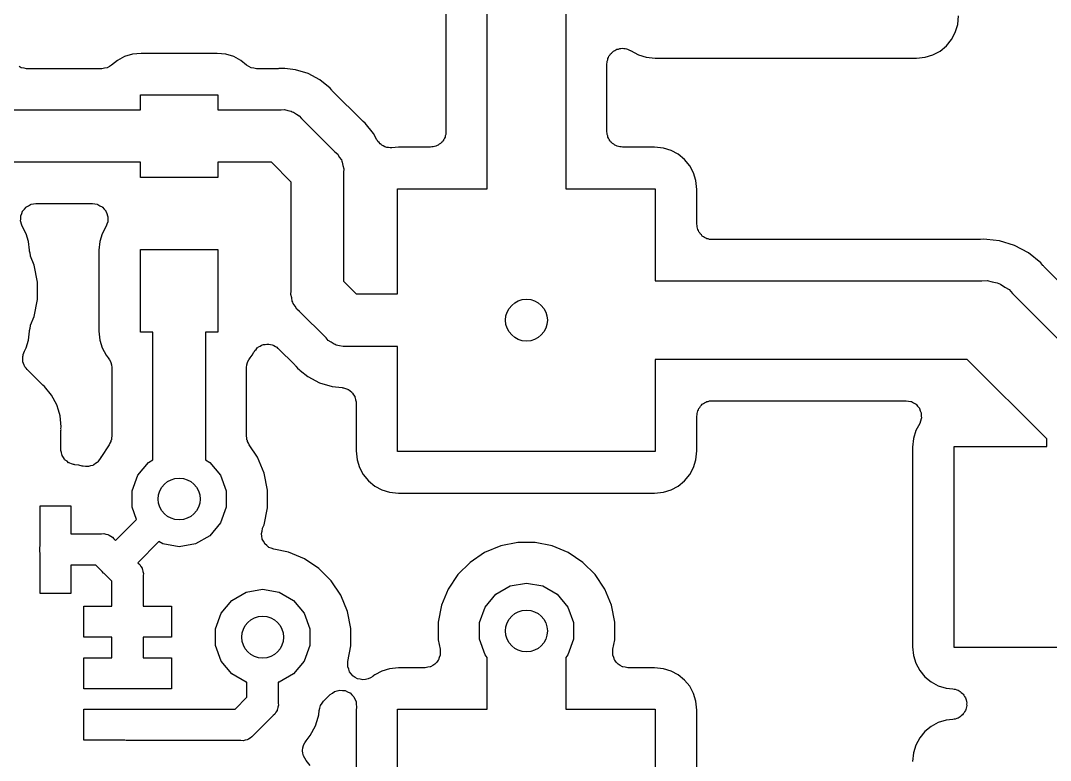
# Model space of a CAD drawing. Extents: x 91 to 190.2, y -113.9 to -59.9.
# Drawn here: x 105.04 to 115.03, y -74.95 to -67.77 of the extents above; entities that cross this region are included whole.
import ezdxf

# ---------------------------------------------------------------- set-up
doc = ezdxf.new("R2010")
doc.units = 0
doc.header["$MEASUREMENT"] = 0
doc.layers.add('BLACK', color=7, linetype='CONTINUOUS')

msp = doc.modelspace()

# ---------------------------------------------------------------- linework, layer by layer
at = {"layer": 'BLACK', "linetype": 'CONTINUOUS'}
for p, q in [((109.169, -67.0037), (109.169, -68.8473)), ((109.569, -69.4), (109.569, -66.9746)), ((110.331, -67.1158), (110.331, -69.4)), ((114.134, -67.8084), (114.143, -67.7226)), ((114.111, -67.8838), (114.134, -67.8084)), ((114.074, -67.9533), (114.111, -67.8838)), ((110.828, -68.0475), (110.842, -68.045)), ((110.842, -68.045), (110.855, -68.0402)), ((110.855, -68.0402), (110.867, -68.0402)), ((110.867, -68.0402), (110.879, -68.0379)), ((110.879, -68.0379), (110.893, -68.0402)), ((110.893, -68.0402), (110.907, -68.0402)), ((110.907, -68.0402), (110.919, -68.0444)), ((110.919, -68.0444), (110.931, -68.0464)), ((113.963, -68.0642), (114.024, -68.0142)), ((114.024, -68.0142), (114.074, -67.9533)), ((106.051, -68.1187), (105.982, -68.1558)), ((106.127, -68.0958), (106.051, -68.1187)), ((106.212, -68.0873), (106.127, -68.0958)), ((106.948, -68.0873), (106.212, -68.0873)), ((107.033, -68.0958), (106.948, -68.0873)), ((107.109, -68.1187), (107.033, -68.0958)), ((107.178, -68.1558), (107.109, -68.1187)), ((110.738, -68.1503), (110.74, -68.1366)), ((110.74, -68.1366), (110.746, -68.1259)), ((110.746, -68.1259), (110.75, -68.1143)), ((110.75, -68.1143), (110.759, -68.1036)), ((110.759, -68.1036), (110.766, -68.0915)), ((110.766, -68.0915), (110.776, -68.0836)), ((110.776, -68.0836), (110.783, -68.0741)), ((110.783, -68.0741), (110.795, -68.067)), ((110.795, -68.067), (110.806, -68.058)), ((110.806, -68.058), (110.818, -68.0538)), ((110.818, -68.0538), (110.828, -68.0475)), ((110.931, -68.0464), (110.943, -68.0532)), ((110.943, -68.0532), (110.956, -68.058)), ((110.956, -68.058), (110.958, -68.0593)), ((110.958, -68.0593), (111.036, -68.1013)), ((111.036, -68.1013), (111.112, -68.1242)), ((111.112, -68.1242), (111.197, -68.1327)), ((111.197, -68.1327), (113.733, -68.1327)), ((113.733, -68.1327), (113.818, -68.1242)), ((113.818, -68.1242), (113.894, -68.1013)), ((113.894, -68.1013), (113.963, -68.0642)), ((105.048, -68.227), (105.027, -68.2143)), ((105.049, -68.2271), (105.048, -68.227)), ((105.05, -68.2275), (105.049, -68.2271)), ((105.075, -68.2316), (105.05, -68.2275)), ((105.1, -68.236), (105.075, -68.2316)), ((105.83, -68.236), (105.1, -68.236)), ((105.855, -68.2316), (105.83, -68.236)), ((105.88, -68.2275), (105.855, -68.2316)), ((105.881, -68.2271), (105.88, -68.2275)), ((105.882, -68.227), (105.881, -68.2271)), ((105.903, -68.2143), (105.882, -68.227)), ((105.925, -68.202), (105.903, -68.2143)), ((105.982, -68.1558), (105.925, -68.202)), ((107.235, -68.202), (107.178, -68.1558)), ((107.257, -68.2143), (107.235, -68.202)), ((107.278, -68.227), (107.257, -68.2143)), ((107.279, -68.2271), (107.278, -68.227)), ((107.28, -68.2275), (107.279, -68.2271)), ((107.305, -68.2316), (107.28, -68.2275)), ((107.33, -68.236), (107.305, -68.2316)), ((107.541, -68.236), (107.33, -68.236)), ((107.548, -68.2347), (107.541, -68.236)), ((107.555, -68.2353), (107.548, -68.2347)), ((107.58, -68.2328), (107.555, -68.2353)), ((107.605, -68.2353), (107.58, -68.2328)), ((107.708, -68.2455), (107.605, -68.2353)), ((107.605, -68.2353), (107.605, -68.2353)), ((107.605, -68.2353), (107.605, -68.2353)), ((110.731, -68.1879), (110.733, -68.1758)), ((110.731, -68.8473), (110.731, -68.1879)), ((110.733, -68.1635), (110.738, -68.1503)), ((110.733, -68.1758), (110.733, -68.1635)), ((107.831, -68.2829), (107.708, -68.2455)), ((107.945, -68.3436), (107.831, -68.2829)), ((108.045, -68.4253), (107.945, -68.3436)), ((108.06, -68.4446), (108.045, -68.4253)), ((108.066, -68.4494), (108.06, -68.4446)), ((106.205, -68.636), (106.205, -68.49)), ((106.205, -68.49), (106.955, -68.49)), ((106.955, -68.49), (106.955, -68.636)), ((108.07, -68.4555), (108.066, -68.4494)), ((108.355, -68.7396), (108.07, -68.4555)), ((104.725, -68.636), (106.205, -68.636)), ((106.955, -68.636), (107.569, -68.636)), ((107.569, -68.636), (107.602, -68.6331)), ((107.602, -68.6331), (107.635, -68.6418)), ((107.635, -68.6418), (107.668, -68.6476)), ((107.668, -68.6476), (107.678, -68.6533)), ((107.678, -68.6533), (107.689, -68.6562)), ((107.689, -68.6562), (107.717, -68.6756)), ((107.717, -68.6756), (107.746, -68.6924)), ((107.746, -68.6924), (107.767, -68.7182)), ((107.767, -68.7182), (108.092, -69.0426)), ((108.361, -68.7439), (108.355, -68.7396)), ((108.365, -68.7495), (108.361, -68.7439)), ((108.385, -68.7653), (108.365, -68.7495)), ((108.466, -68.8649), (108.385, -68.7653)), ((108.498, -68.9249), (108.466, -68.8649)), ((108.505, -68.9326), (108.498, -68.9249)), ((108.509, -68.9415), (108.505, -68.9326)), ((108.521, -68.953), (108.509, -68.9415)), ((109.134, -68.9438), (109.124, -68.9522)), ((109.14, -68.9324), (109.134, -68.9438)), ((109.149, -68.9223), (109.14, -68.9324)), ((109.153, -68.91), (109.149, -68.9223)), ((109.16, -68.8986), (109.153, -68.91)), ((109.162, -68.8857), (109.16, -68.8986)), ((109.167, -68.8734), (109.162, -68.8857)), ((109.169, -68.8473), (109.167, -68.8603)), ((109.167, -68.8603), (109.167, -68.8734)), ((110.733, -68.8603), (110.731, -68.8473)), ((110.733, -68.8734), (110.733, -68.8603)), ((110.738, -68.8857), (110.733, -68.8734)), ((110.74, -68.8986), (110.738, -68.8857)), ((110.747, -68.91), (110.74, -68.8986)), ((110.751, -68.9223), (110.747, -68.91)), ((110.76, -68.9324), (110.751, -68.9223)), ((110.766, -68.9438), (110.76, -68.9324)), ((110.776, -68.9522), (110.766, -68.9438)), ((108.092, -69.0426), (108.118, -69.0642)), ((108.531, -68.9659), (108.521, -68.953)), ((108.539, -68.9711), (108.531, -68.9659)), ((108.546, -68.978), (108.539, -68.9711)), ((108.561, -68.9847), (108.546, -68.978)), ((108.575, -68.9934), (108.561, -68.9847)), ((108.585, -68.9954), (108.575, -68.9934)), ((108.594, -68.9995), (108.585, -68.9954)), ((108.61, -69.0007), (108.594, -68.9995)), ((108.626, -69.0041), (108.61, -69.0007)), ((108.636, -69.0027), (108.626, -69.0041)), ((108.645, -69.0034), (108.636, -69.0027)), ((108.707, -68.9973), (108.645, -69.0034)), ((109.019, -68.9973), (108.707, -68.9973)), ((109.032, -68.9951), (109.019, -68.9973)), ((109.045, -68.9951), (109.032, -68.9951)), ((109.057, -68.9906), (109.045, -68.9951)), ((109.07, -68.9883), (109.057, -68.9906)), ((109.082, -68.9817), (109.07, -68.9883)), ((109.094, -68.9772), (109.082, -68.9817)), ((109.104, -68.9688), (109.094, -68.9772)), ((109.115, -68.9622), (109.104, -68.9688)), ((109.124, -68.9522), (109.115, -68.9622)), ((110.785, -68.9622), (110.776, -68.9522)), ((110.796, -68.9688), (110.785, -68.9622)), ((110.806, -68.9772), (110.796, -68.9688)), ((110.818, -68.9817), (110.806, -68.9772)), ((110.83, -68.9883), (110.818, -68.9817)), ((110.843, -68.9906), (110.83, -68.9883)), ((110.855, -68.9951), (110.843, -68.9906)), ((110.868, -68.9951), (110.855, -68.9951)), ((110.881, -68.9973), (110.868, -68.9951)), ((111.193, -68.9973), (110.881, -68.9973)), ((111.278, -69.0058), (111.193, -68.9973)), ((111.354, -69.0287), (111.278, -69.0058)), ((111.423, -69.0658), (111.354, -69.0287)), ((106.205, -69.144), (104.725, -69.144)), ((106.205, -69.29), (106.205, -69.144)), ((107.475, -69.144), (106.955, -69.144)), ((106.955, -69.144), (106.955, -69.29)), ((107.666, -69.3352), (107.475, -69.144)), ((108.118, -69.0642), (108.134, -69.0934)), ((108.134, -69.0934), (108.154, -69.121)), ((108.154, -69.121), (108.157, -69.132)), ((108.157, -69.132), (108.162, -69.1418)), ((108.162, -69.1418), (108.168, -69.175)), ((111.484, -69.1158), (111.423, -69.0658)), ((111.534, -69.1767), (111.484, -69.1158)), ((108.168, -69.175), (108.177, -69.2075)), ((108.177, -69.2075), (108.174, -69.2411)), ((108.174, -69.2411), (108.174, -70.2978)), ((111.571, -69.2462), (111.534, -69.1767)), ((106.955, -69.29), (106.205, -69.29)), ((107.666, -70.3919), (107.666, -69.3352)), ((111.594, -69.3216), (111.571, -69.2462)), ((111.603, -69.4074), (111.594, -69.3216)), ((108.7, -70.421), (108.7, -69.4)), ((108.7, -69.4), (109.569, -69.4)), ((110.331, -69.4), (111.2, -69.4)), ((111.2, -69.4), (111.2, -70.294)), ((111.603, -69.744), (111.603, -69.4074)), ((105.167, -69.5481), (105.19, -69.544)), ((105.19, -69.544), (105.74, -69.544)), ((105.74, -69.544), (105.763, -69.5481)), ((105.044, -69.6631), (105.052, -69.6412)), ((105.052, -69.6412), (105.061, -69.619)), ((105.061, -69.619), (105.062, -69.6171)), ((105.062, -69.6171), (105.063, -69.6148)), ((105.063, -69.6148), (105.079, -69.5972)), ((105.079, -69.5972), (105.094, -69.5791)), ((105.094, -69.5791), (105.096, -69.5778)), ((105.096, -69.5778), (105.098, -69.576)), ((105.098, -69.576), (105.119, -69.5649)), ((105.119, -69.5649), (105.139, -69.553)), ((105.139, -69.553), (105.142, -69.5526)), ((105.142, -69.5526), (105.144, -69.5514)), ((105.144, -69.5514), (105.167, -69.5481)), ((105.763, -69.5481), (105.786, -69.5514)), ((105.786, -69.5514), (105.788, -69.5526)), ((105.788, -69.5526), (105.791, -69.553)), ((105.791, -69.553), (105.811, -69.5649)), ((105.811, -69.5649), (105.832, -69.576)), ((105.832, -69.576), (105.834, -69.5778)), ((105.834, -69.5778), (105.836, -69.5791)), ((105.836, -69.5791), (105.851, -69.5972)), ((105.851, -69.5972), (105.867, -69.6148)), ((105.867, -69.6148), (105.868, -69.6171)), ((105.868, -69.6171), (105.869, -69.619)), ((105.869, -69.619), (105.878, -69.6412)), ((105.878, -69.6412), (105.886, -69.6631)), ((105.042, -69.7152), (105.043, -69.6916)), ((105.043, -69.7176), (105.042, -69.7152)), ((105.043, -69.668), (105.044, -69.6656)), ((105.043, -69.6916), (105.043, -69.668)), ((105.043, -69.72), (105.043, -69.7176)), ((105.051, -69.7423), (105.043, -69.72)), ((105.044, -69.6656), (105.044, -69.6631)), ((105.058, -69.7647), (105.051, -69.7423)), ((105.879, -69.7423), (105.872, -69.7647)), ((105.887, -69.72), (105.879, -69.7423)), ((105.886, -69.6631), (105.886, -69.6656)), ((105.886, -69.6656), (105.887, -69.668)), ((105.887, -69.668), (105.887, -69.6916)), ((105.887, -69.6916), (105.888, -69.7152)), ((105.888, -69.7152), (105.887, -69.7176)), ((105.887, -69.7176), (105.887, -69.72)), ((111.605, -69.7569), (111.603, -69.744)), ((105.096, -69.8362), (105.058, -69.7647)), ((105.119, -69.9116), (105.096, -69.8362)), ((105.834, -69.8362), (105.811, -69.9116)), ((105.872, -69.7647), (105.834, -69.8362)), ((111.605, -69.77), (111.605, -69.7569)), ((111.609, -69.7824), (111.605, -69.77)), ((111.612, -69.7953), (111.609, -69.7824)), ((111.618, -69.8067), (111.612, -69.7953)), ((111.623, -69.819), (111.618, -69.8067)), ((111.631, -69.8291), (111.623, -69.819)), ((111.638, -69.8404), (111.631, -69.8291)), ((111.648, -69.8489), (111.638, -69.8404)), ((105.128, -69.9974), (105.119, -69.9116)), ((105.811, -69.9116), (105.802, -69.9974)), ((111.656, -69.8589), (111.648, -69.8489)), ((111.668, -69.8655), (111.656, -69.8589)), ((111.678, -69.8739), (111.668, -69.8655)), ((111.69, -69.8784), (111.678, -69.8739)), ((111.701, -69.885), (111.69, -69.8784)), ((111.714, -69.8872), (111.701, -69.885)), ((111.727, -69.8917), (111.714, -69.8872)), ((111.74, -69.8917), (111.727, -69.8917)), ((111.753, -69.894), (111.74, -69.8917)), ((114.339, -69.894), (111.753, -69.894)), ((114.347, -69.8927), (114.339, -69.894)), ((114.354, -69.8933), (114.347, -69.8927)), ((114.385, -69.8902), (114.354, -69.8933)), ((114.416, -69.8933), (114.385, -69.8902)), ((114.538, -69.9053), (114.416, -69.8933)), ((114.416, -69.8933), (114.416, -69.8933)), ((114.416, -69.8933), (114.416, -69.8933)), ((114.685, -69.95), (114.538, -69.9053)), ((105.128, -69.9976), (105.128, -69.9974)), ((105.128, -69.998), (105.128, -69.9976)), ((105.128, -70.0019), (105.128, -69.998)), ((105.128, -70.0042), (105.128, -70.0019)), ((105.133, -70.0265), (105.128, -70.0042)), ((105.137, -70.0489), (105.133, -70.0265)), ((105.802, -69.9974), (105.802, -70.7826)), ((106.205, -70.79), (106.205, -69.99)), ((106.205, -69.99), (106.955, -69.99)), ((106.955, -69.99), (106.955, -70.79)), ((114.821, -70.0225), (114.685, -69.95)), ((114.94, -70.1201), (114.821, -70.0225)), ((105.138, -70.0518), (105.137, -70.0489)), ((105.139, -70.055), (105.138, -70.0518)), ((105.174, -70.14), (105.139, -70.055)), ((105.207, -70.3056), (105.174, -70.14)), ((114.96, -70.1442), (114.94, -70.1201)), ((114.965, -70.149), (114.96, -70.1442)), ((114.97, -70.1551), (114.965, -70.149)), ((115.9, -71.0854), (114.97, -70.1551)), ((105.207, -70.4744), (105.207, -70.3056)), ((108.174, -70.2978), (108.297, -70.421)), ((111.2, -70.294), (114.368, -70.294)), ((114.368, -70.294), (114.419, -70.2896)), ((114.419, -70.2896), (114.468, -70.3027)), ((114.468, -70.3027), (114.517, -70.3115)), ((114.517, -70.3115), (114.532, -70.32)), ((114.532, -70.32), (114.548, -70.3244)), ((114.548, -70.3244), (114.59, -70.3534)), ((107.663, -70.4255), (107.666, -70.3919)), ((107.672, -70.458), (107.663, -70.4255)), ((108.297, -70.421), (108.7, -70.421)), ((114.59, -70.3534), (114.634, -70.3786)), ((114.634, -70.3786), (114.666, -70.4174)), ((114.666, -70.4174), (115.638, -71.3888)), ((105.174, -70.64), (105.207, -70.4744)), ((107.678, -70.4912), (107.672, -70.458)), ((107.683, -70.501), (107.678, -70.4912)), ((107.686, -70.512), (107.683, -70.501)), ((107.706, -70.5396), (107.686, -70.512)), ((107.722, -70.5688), (107.706, -70.5396)), ((105.139, -70.725), (105.174, -70.64)), ((107.748, -70.5904), (107.722, -70.5688)), ((108.005, -70.8468), (107.748, -70.5904)), ((105.133, -70.7535), (105.137, -70.7311)), ((105.137, -70.7311), (105.138, -70.7282)), ((105.138, -70.7282), (105.139, -70.725)), ((105.119, -70.8684), (105.128, -70.7826)), ((105.128, -70.7758), (105.133, -70.7535)), ((105.128, -70.7781), (105.128, -70.7758)), ((105.128, -70.782), (105.128, -70.7781)), ((105.128, -70.7824), (105.128, -70.782)), ((105.128, -70.7826), (105.128, -70.7824)), ((105.802, -70.7826), (105.811, -70.8684)), ((106.326, -70.79), (106.205, -70.79)), ((106.326, -72.0287), (106.326, -70.79)), ((106.955, -70.79), (106.834, -70.79)), ((106.834, -70.79), (106.834, -72.0287)), ((105.096, -70.9438), (105.119, -70.8684)), ((105.811, -70.8684), (105.834, -70.9438)), ((107.336, -70.9446), (107.344, -70.9398)), ((107.344, -70.9398), (107.35, -70.9334)), ((107.35, -70.9334), (107.366, -70.9262)), ((107.366, -70.9262), (107.38, -70.9171)), ((107.38, -70.9171), (107.389, -70.9153)), ((107.389, -70.9153), (107.397, -70.9114)), ((107.397, -70.9114), (107.415, -70.9099)), ((107.415, -70.9099), (107.431, -70.9064)), ((107.431, -70.9064), (107.44, -70.9077)), ((107.44, -70.9077), (107.449, -70.9069)), ((107.449, -70.9069), (107.466, -70.9113)), ((107.466, -70.9113), (107.483, -70.9138)), ((107.483, -70.9138), (107.491, -70.918)), ((107.491, -70.918), (107.5, -70.9204)), ((107.5, -70.9204), (107.514, -70.9302)), ((107.514, -70.9302), (107.529, -70.9383)), ((107.529, -70.9383), (107.535, -70.9451)), ((108.026, -70.8726), (108.005, -70.8468)), ((108.055, -70.8894), (108.026, -70.8726)), ((108.083, -70.9088), (108.055, -70.8894)), ((108.094, -70.9117), (108.083, -70.9088)), ((108.104, -70.9174), (108.094, -70.9117)), ((108.137, -70.9232), (108.104, -70.9174)), ((108.17, -70.9319), (108.137, -70.9232)), ((108.203, -70.929), (108.17, -70.9319)), ((108.7, -70.929), (108.203, -70.929)), ((108.7, -71.95), (108.7, -70.929)), ((105.062, -71.0264), (105.065, -71.0178)), ((105.063, -71.0436), (105.062, -71.0264)), ((105.065, -71.0178), (105.066, -71.0088)), ((105.066, -71.0088), (105.073, -70.9932)), ((105.073, -70.9932), (105.079, -70.9769)), ((105.079, -70.9769), (105.096, -70.9438)), ((105.834, -70.9438), (105.871, -71.0133)), ((105.871, -71.0133), (105.892, -71.0391)), ((105.892, -71.0391), (105.904, -71.0611)), ((107.256, -71.0611), (107.268, -71.0391)), ((107.268, -71.0391), (107.289, -71.0133)), ((107.289, -71.0133), (107.304, -70.9856)), ((107.304, -70.9856), (107.31, -70.9785)), ((107.31, -70.9785), (107.313, -70.9703)), ((107.313, -70.9703), (107.326, -70.9581)), ((107.326, -70.9581), (107.336, -70.9446)), ((107.535, -70.9451), (107.542, -70.9502)), ((107.542, -70.9502), (107.702, -71.1095)), ((105.062, -71.0607), (105.063, -71.0436)), ((105.064, -71.0694), (105.062, -71.0607)), ((105.064, -71.0785), (105.064, -71.0694)), ((105.071, -71.0944), (105.064, -71.0785)), ((105.075, -71.111), (105.071, -71.0944)), ((105.08, -71.1184), (105.075, -71.111)), ((105.084, -71.1268), (105.08, -71.1184)), ((105.095, -71.1396), (105.084, -71.1268)), ((105.105, -71.1537), (105.095, -71.1396)), ((105.904, -71.0611), (105.917, -71.0829)), ((105.917, -71.0829), (105.917, -71.0837)), ((105.917, -71.0837), (105.918, -71.0845)), ((105.918, -71.0845), (105.922, -71.1094)), ((105.922, -71.1094), (105.926, -71.1342)), ((105.926, -71.1342), (105.926, -71.8004)), ((107.234, -71.1342), (107.238, -71.1094)), ((107.234, -71.8004), (107.234, -71.1342)), ((107.238, -71.1094), (107.242, -71.0845)), ((107.242, -71.0845), (107.243, -71.0837)), ((107.243, -71.0829), (107.256, -71.0611)), ((107.243, -71.0837), (107.243, -71.0829)), ((107.702, -71.1095), (107.706, -71.1156)), ((107.706, -71.1156), (107.712, -71.1204)), ((107.712, -71.1204), (107.727, -71.1397)), ((107.727, -71.1397), (107.747, -71.1555)), ((114.227, -71.056), (111.2, -71.056)), ((111.2, -71.056), (111.2, -71.95)), ((114.999, -71.8278), (114.227, -71.056)), ((105.246, -71.295), (105.105, -71.1537)), ((107.747, -71.1555), (107.747, -71.1555)), ((107.747, -71.1555), (107.755, -71.162)), ((107.755, -71.162), (107.755, -71.162)), ((107.755, -71.162), (107.755, -71.1621)), ((107.755, -71.1621), (107.827, -71.2214)), ((107.827, -71.2214), (107.941, -71.2821)), ((105.252, -71.2992), (105.246, -71.295)), ((105.257, -71.3049), (105.252, -71.2992)), ((105.272, -71.3175), (105.257, -71.3049)), ((105.342, -71.4016), (105.272, -71.3175)), ((107.941, -71.2821), (108.064, -71.3195)), ((108.064, -71.3195), (108.162, -71.3292)), ((108.162, -71.3292), (108.168, -71.3308)), ((108.168, -71.3308), (108.173, -71.3308)), ((108.173, -71.3308), (108.193, -71.3377)), ((108.193, -71.3377), (108.212, -71.3432)), ((105.393, -71.4976), (105.342, -71.4016)), ((108.212, -71.3432), (108.217, -71.3466)), ((108.217, -71.3466), (108.222, -71.3486)), ((108.222, -71.3486), (108.238, -71.3617)), ((108.238, -71.3617), (108.255, -71.3736)), ((108.255, -71.3736), (108.258, -71.3784)), ((108.258, -71.3784), (108.262, -71.3821)), ((108.262, -71.3821), (108.272, -71.3997)), ((108.272, -71.3997), (108.284, -71.4166)), ((108.284, -71.4166), (108.285, -71.4222)), ((108.285, -71.4222), (108.288, -71.4272)), ((108.288, -71.4272), (108.292, -71.4473)), ((105.408, -71.5485), (105.393, -71.4976)), ((108.292, -71.4473), (108.297, -71.467)), ((108.297, -71.467), (108.296, -71.4728)), ((108.296, -71.4728), (108.297, -71.4785)), ((108.297, -71.4785), (108.297, -71.9426)), ((111.618, -71.5433), (111.623, -71.531)), ((111.623, -71.531), (111.631, -71.5209)), ((111.631, -71.5209), (111.638, -71.5096)), ((111.638, -71.5096), (111.648, -71.5011)), ((111.648, -71.5011), (111.656, -71.4911)), ((111.656, -71.4911), (111.668, -71.4845)), ((111.668, -71.4845), (111.678, -71.4761)), ((111.678, -71.4761), (111.69, -71.4716)), ((111.69, -71.4716), (111.701, -71.465)), ((111.701, -71.465), (111.714, -71.4628)), ((111.714, -71.4628), (111.727, -71.4583)), ((111.727, -71.4583), (111.74, -71.4583)), ((111.74, -71.4583), (111.753, -71.456)), ((111.753, -71.456), (113.634, -71.456)), ((113.634, -71.456), (113.657, -71.4601)), ((113.657, -71.4601), (113.68, -71.4634)), ((113.68, -71.4634), (113.682, -71.4646)), ((113.682, -71.4646), (113.685, -71.465)), ((113.685, -71.465), (113.705, -71.4769)), ((113.705, -71.4769), (113.726, -71.488)), ((113.726, -71.488), (113.728, -71.4898)), ((113.728, -71.4898), (113.73, -71.4911)), ((113.73, -71.4911), (113.745, -71.5092)), ((113.745, -71.5092), (113.761, -71.5268)), ((113.761, -71.5268), (113.762, -71.5291)), ((113.762, -71.5291), (113.763, -71.531)), ((113.763, -71.531), (113.771, -71.5532)), ((105.424, -71.6017), (105.408, -71.5485)), ((105.408, -71.5485), (105.408, -71.5485)), ((105.435, -71.71), (105.424, -71.6017)), ((111.603, -71.606), (111.605, -71.5931)), ((111.603, -71.9426), (111.603, -71.606)), ((111.605, -71.58), (111.609, -71.5676)), ((111.605, -71.5931), (111.605, -71.58)), ((111.609, -71.5676), (111.612, -71.5547)), ((111.612, -71.5547), (111.618, -71.5433)), ((113.771, -71.5532), (113.78, -71.5751)), ((113.781, -71.632), (113.773, -71.6543)), ((113.78, -71.5751), (113.78, -71.5776)), ((113.78, -71.5776), (113.781, -71.58)), ((113.781, -71.58), (113.781, -71.6036)), ((113.781, -71.6036), (113.782, -71.6272)), ((113.782, -71.6272), (113.781, -71.6296)), ((113.781, -71.6296), (113.781, -71.632)), ((105.432, -71.7445), (105.434, -71.7372)), ((105.433, -71.7298), (105.435, -71.71)), ((105.434, -71.7372), (105.433, -71.7298)), ((113.766, -71.6767), (113.729, -71.7462)), ((113.773, -71.6543), (113.766, -71.6767)), ((105.432, -71.9275), (105.432, -71.7445)), ((105.922, -71.836), (105.918, -71.8435)), ((105.923, -71.8181), (105.922, -71.836)), ((105.926, -71.8004), (105.923, -71.8181)), ((107.237, -71.8181), (107.234, -71.8004)), ((107.238, -71.836), (107.237, -71.8181)), ((107.242, -71.8435), (107.238, -71.836)), ((113.706, -71.8216), (113.697, -71.9074)), ((113.729, -71.7462), (113.706, -71.8216)), ((114.999, -71.9), (114.999, -71.8278)), ((105.433, -71.9332), (105.432, -71.9275)), ((105.433, -71.9389), (105.433, -71.9332)), ((105.438, -71.9587), (105.433, -71.9389)), ((105.901, -71.8837), (105.819, -72.0057)), ((105.908, -71.8672), (105.901, -71.8837)), ((105.917, -71.8517), (105.908, -71.8672)), ((105.918, -71.8435), (105.917, -71.8517)), ((107.243, -71.8517), (107.242, -71.8435)), ((107.252, -71.8672), (107.243, -71.8517)), ((107.259, -71.8837), (107.252, -71.8672)), ((107.34, -72.004), (107.259, -71.8837)), ((113.697, -71.9074), (113.697, -73.8426)), ((114.1, -73.85), (114.1, -71.9)), ((114.1, -71.9), (114.999, -71.9)), ((105.441, -71.9788), (105.438, -71.9587)), ((105.444, -71.9838), (105.441, -71.9788)), ((105.446, -71.9894), (105.444, -71.9838)), ((105.457, -72.0062), (105.446, -71.9894)), ((105.467, -72.0239), (105.457, -72.0062)), ((105.472, -72.0276), (105.467, -72.0239)), ((105.475, -72.0324), (105.472, -72.0276)), ((105.492, -72.0443), (105.475, -72.0324)), ((105.803, -72.0305), (105.792, -72.0477)), ((105.816, -72.0141), (105.803, -72.0305)), ((105.817, -72.0086), (105.816, -72.0141)), ((105.819, -72.0057), (105.817, -72.0086)), ((106.282, -72.0544), (106.326, -72.0287)), ((106.834, -72.0287), (106.878, -72.0544)), ((107.404, -72.16), (107.34, -72.004)), ((108.297, -71.9426), (108.306, -72.0284)), ((108.306, -72.0284), (108.329, -72.1038)), ((111.2, -71.95), (108.7, -71.95)), ((111.571, -72.1038), (111.594, -72.0284)), ((111.594, -72.0284), (111.603, -71.9426)), ((105.507, -72.0574), (105.492, -72.0443)), ((105.513, -72.0594), (105.507, -72.0574)), ((105.518, -72.0627), (105.513, -72.0594)), ((105.537, -72.0682), (105.518, -72.0627)), ((105.556, -72.0752), (105.537, -72.0682)), ((105.562, -72.0752), (105.556, -72.0752)), ((105.568, -72.0768), (105.562, -72.0752)), ((105.608, -72.0808), (105.568, -72.0768)), ((105.638, -72.0899), (105.608, -72.0808)), ((105.644, -72.0906), (105.638, -72.0899)), ((105.649, -72.0928), (105.644, -72.0906)), ((105.67, -72.0937), (105.649, -72.0928)), ((105.69, -72.0961), (105.67, -72.0937)), ((105.696, -72.0948), (105.69, -72.0961)), ((105.701, -72.095), (105.696, -72.0948)), ((105.721, -72.0889), (105.701, -72.095)), ((105.741, -72.0843), (105.721, -72.0889)), ((105.746, -72.0811), (105.741, -72.0843)), ((105.751, -72.0794), (105.746, -72.0811)), ((105.767, -72.067), (105.751, -72.0794)), ((105.784, -72.0558), (105.767, -72.067)), ((105.788, -72.0512), (105.784, -72.0558)), ((105.792, -72.0477), (105.788, -72.0512)), ((106.178, -72.1779), (106.282, -72.0544)), ((106.878, -72.0544), (106.982, -72.1779)), ((108.329, -72.1038), (108.366, -72.1733)), ((111.534, -72.1733), (111.571, -72.1038)), ((106.123, -72.3294), (106.178, -72.1779)), ((106.982, -72.1779), (107.037, -72.3294)), ((107.437, -72.3256), (107.404, -72.16)), ((108.366, -72.1733), (108.416, -72.2342)), ((108.416, -72.2342), (108.477, -72.2842)), ((111.423, -72.2842), (111.484, -72.2342)), ((111.484, -72.2342), (111.534, -72.1733)), ((106.123, -72.4906), (106.123, -72.3294)), ((107.037, -72.3294), (107.037, -72.4906)), ((107.437, -72.4944), (107.437, -72.3256)), ((108.477, -72.2842), (108.546, -72.3213)), ((108.546, -72.3213), (108.622, -72.3442)), ((111.278, -72.3442), (111.354, -72.3213)), ((111.354, -72.3213), (111.423, -72.2842)), ((108.622, -72.3442), (108.707, -72.3527)), ((108.707, -72.3527), (111.193, -72.3527)), ((111.193, -72.3527), (111.278, -72.3442)), ((105.23, -72.8665), (105.23, -72.475)), ((105.23, -72.475), (105.53, -72.475)), ((105.53, -72.475), (105.53, -72.7476)), ((106.166, -72.6087), (106.123, -72.4906)), ((107.037, -72.4906), (106.982, -72.6421)), ((107.404, -72.66), (107.437, -72.4944)), ((105.962, -72.8121), (106.166, -72.6087)), ((106.982, -72.6421), (106.878, -72.7656)), ((107.379, -72.7442), (107.384, -72.7203)), ((107.384, -72.7203), (107.389, -72.6964)), ((107.389, -72.6964), (107.39, -72.6949)), ((107.39, -72.6933), (107.404, -72.66)), ((107.39, -72.6949), (107.39, -72.6933)), ((105.53, -72.7476), (105.828, -72.7476)), ((105.828, -72.7476), (105.848, -72.7458)), ((105.848, -72.7458), (105.868, -72.7511)), ((105.868, -72.7511), (105.888, -72.7546)), ((105.888, -72.7546), (105.894, -72.758)), ((105.894, -72.758), (105.9, -72.7597)), ((105.9, -72.7597), (105.917, -72.7713)), ((105.917, -72.7713), (105.934, -72.7815)), ((105.934, -72.7815), (105.947, -72.7969)), ((105.947, -72.7969), (105.962, -72.8121)), ((106.382, -72.8236), (106.178, -73.0276)), ((106.421, -72.8463), (106.382, -72.8236)), ((106.878, -72.7656), (106.739, -72.8463)), ((107.379, -72.7458), (107.379, -72.7442)), ((107.379, -72.7475), (107.379, -72.7458)), ((107.383, -72.7716), (107.379, -72.7475)), ((107.386, -72.7958), (107.383, -72.7716)), ((107.387, -72.7973), (107.386, -72.7958)), ((107.387, -72.7989), (107.387, -72.7973)), ((107.399, -72.8204), (107.387, -72.7989)), ((107.41, -72.842), (107.399, -72.8204)), ((109.866, -72.8328), (109.7, -72.8657)), ((110.034, -72.8328), (109.866, -72.8328)), ((110.2, -72.8657), (110.034, -72.8328)), ((105.228, -72.8731), (105.23, -72.8665)), ((105.228, -72.9269), (105.228, -72.8731)), ((105.23, -72.9335), (105.228, -72.9269)), ((105.23, -73.325), (105.23, -72.9335)), ((106.58, -72.8743), (106.421, -72.8463)), ((106.739, -72.8463), (106.58, -72.8743)), ((107.411, -72.8432), (107.41, -72.842)), ((107.412, -72.8446), (107.411, -72.8432)), ((107.43, -72.8607), (107.412, -72.8446)), ((107.448, -72.8772), (107.43, -72.8607)), ((107.45, -72.8779), (107.448, -72.8772)), ((107.451, -72.879), (107.45, -72.8779)), ((107.474, -72.8878), (107.451, -72.879)), ((107.497, -72.8972), (107.474, -72.8878)), ((107.498, -72.8972), (107.497, -72.8972)), ((107.5, -72.8978), (107.498, -72.8972)), ((107.64, -72.9257), (107.5, -72.8978)), ((107.796, -72.9904), (107.64, -72.9257)), ((109.544, -72.9304), (109.404, -73.0242)), ((109.7, -72.8657), (109.544, -72.9304)), ((110.356, -72.9304), (110.2, -72.8657)), ((110.496, -73.0242), (110.356, -72.9304)), ((106.178, -73.0276), (106.183, -73.0327)), ((106.183, -73.0327), (106.199, -73.0457)), ((107.936, -73.0842), (107.796, -72.9904)), ((109.404, -73.0242), (109.284, -73.1436)), ((110.616, -73.1436), (110.496, -73.0242)), ((105.772, -73.0524), (105.53, -73.0524)), ((105.53, -73.0524), (105.53, -73.325)), ((105.832, -73.1131), (105.772, -73.0524)), ((105.845, -73.1285), (105.832, -73.1131)), ((105.851, -73.132), (105.845, -73.1285)), ((105.928, -73.2083), (105.851, -73.132)), ((106.199, -73.0457), (106.209, -73.0632)), ((106.209, -73.0632), (106.22, -73.0798)), ((106.22, -73.0798), (106.222, -73.0864)), ((106.222, -73.0864), (106.225, -73.0923)), ((106.225, -73.0923), (106.229, -73.1122)), ((106.229, -73.1122), (106.234, -73.1317)), ((106.234, -73.1317), (106.232, -73.1518)), ((108.056, -73.2036), (107.936, -73.0842)), ((105.928, -73.45), (105.928, -73.2083)), ((106.232, -73.1518), (106.232, -73.45)), ((108.15, -73.344), (108.056, -73.2036)), ((109.284, -73.1436), (109.19, -73.284)), ((109.791, -73.2537), (109.95, -73.2257)), ((109.95, -73.2257), (110.109, -73.2537)), ((110.71, -73.284), (110.616, -73.1436)), ((105.53, -73.325), (105.23, -73.325)), ((107.092, -73.3944), (107.231, -73.3137)), ((107.231, -73.3137), (107.39, -73.2857)), ((107.39, -73.2857), (107.549, -73.3137)), ((107.549, -73.3137), (107.688, -73.3944)), ((109.19, -73.284), (109.126, -73.44)), ((109.548, -73.4579), (109.652, -73.3344)), ((109.652, -73.3344), (109.791, -73.2537)), ((110.109, -73.2537), (110.248, -73.3344)), ((110.248, -73.3344), (110.352, -73.4579)), ((110.774, -73.44), (110.71, -73.284)), ((106.988, -73.5179), (107.092, -73.3944)), ((107.688, -73.3944), (107.792, -73.5179)), ((108.214, -73.5), (108.15, -73.344)), ((109.126, -73.44), (109.093, -73.6056)), ((110.807, -73.6056), (110.774, -73.44)), ((105.655, -73.75), (105.655, -73.45)), ((105.655, -73.45), (105.928, -73.45)), ((106.232, -73.45), (106.505, -73.45)), ((106.505, -73.45), (106.505, -73.75)), ((106.933, -73.6694), (106.988, -73.5179)), ((107.792, -73.5179), (107.847, -73.6694)), ((108.247, -73.6656), (108.214, -73.5)), ((109.493, -73.6094), (109.548, -73.4579)), ((110.352, -73.4579), (110.407, -73.6094)), ((109.093, -73.6056), (109.093, -73.7744)), ((109.493, -73.7706), (109.493, -73.6094)), ((110.407, -73.6094), (110.407, -73.7706)), ((110.807, -73.7744), (110.807, -73.6056)), ((106.933, -73.8306), (106.933, -73.6694)), ((107.847, -73.6694), (107.847, -73.8306)), ((108.247, -73.8344), (108.247, -73.6656)), ((105.928, -73.75), (105.655, -73.75)), ((105.928, -73.95), (105.928, -73.75)), ((106.505, -73.75), (106.232, -73.75)), ((106.232, -73.75), (106.232, -73.95)), ((106.988, -73.9821), (106.933, -73.8306)), ((107.847, -73.8306), (107.792, -73.9821)), ((108.217, -73.9846), (108.247, -73.8344)), ((109.093, -73.7744), (109.111, -73.8681)), ((109.548, -73.9221), (109.493, -73.7706)), ((110.407, -73.7706), (110.352, -73.9221)), ((110.789, -73.8681), (110.807, -73.7744)), ((109.112, -73.9234), (109.104, -73.9463)), ((109.111, -73.8681), (109.111, -73.8697)), ((109.111, -73.8697), (109.112, -73.8713)), ((109.112, -73.8713), (109.112, -73.8957)), ((109.112, -73.8957), (109.113, -73.9202)), ((109.113, -73.9202), (109.112, -73.9217)), ((109.112, -73.9217), (109.112, -73.9234)), ((109.569, -73.9472), (109.548, -73.9221)), ((110.352, -73.9221), (110.331, -73.9472)), ((110.787, -73.9202), (110.788, -73.8957)), ((110.788, -73.9217), (110.787, -73.9202)), ((110.788, -73.8713), (110.789, -73.8697)), ((110.788, -73.8957), (110.788, -73.8713)), ((110.788, -73.9234), (110.788, -73.9217)), ((110.796, -73.9463), (110.788, -73.9234)), ((110.789, -73.8697), (110.789, -73.8681)), ((113.697, -73.8426), (113.706, -73.9284)), ((113.706, -73.9284), (113.729, -74.0038)), ((116.6, -73.85), (114.1, -73.85)), ((105.655, -74.25), (105.655, -73.95)), ((105.655, -73.95), (105.928, -73.95)), ((106.232, -73.95), (106.505, -73.95)), ((106.505, -73.95), (106.505, -74.25)), ((107.092, -74.1056), (106.988, -73.9821)), ((107.792, -73.9821), (107.688, -74.1056)), ((108.216, -74.0367), (108.217, -74.0115)), ((108.216, -74.0375), (108.216, -74.0367)), ((108.216, -74.0383), (108.216, -74.0375)), ((108.225, -74.062), (108.216, -74.0383)), ((108.217, -73.9854), (108.217, -73.9846)), ((108.217, -73.9862), (108.217, -73.9854)), ((108.217, -74.0115), (108.217, -73.9862)), ((109.016, -74.0383), (108.992, -74.0425)), ((109.017, -74.0375), (109.016, -74.0383)), ((109.019, -74.0371), (109.017, -74.0375)), ((109.04, -74.0245), (109.019, -74.0371)), ((109.061, -74.0122), (109.04, -74.0245)), ((109.062, -74.011), (109.061, -74.0122)), ((109.063, -74.0101), (109.062, -74.011)), ((109.079, -73.991), (109.063, -74.0101)), ((109.094, -73.9723), (109.079, -73.991)), ((109.095, -73.9708), (109.094, -73.9723)), ((109.096, -73.9695), (109.095, -73.9708)), ((109.104, -73.9463), (109.096, -73.9695)), ((109.569, -74.45), (109.569, -73.9472)), ((110.331, -73.9472), (110.331, -74.45)), ((110.804, -73.9695), (110.796, -73.9463)), ((110.805, -73.9708), (110.804, -73.9695)), ((110.806, -73.9723), (110.805, -73.9708)), ((110.821, -73.9911), (110.806, -73.9723)), ((110.837, -74.0101), (110.821, -73.9911)), ((110.838, -74.011), (110.837, -74.0101)), ((110.839, -74.0122), (110.838, -74.011)), ((110.86, -74.0245), (110.839, -74.0122)), ((110.881, -74.0371), (110.86, -74.0245)), ((110.883, -74.0375), (110.881, -74.0371)), ((110.884, -74.0383), (110.883, -74.0375)), ((110.908, -74.0425), (110.884, -74.0383)), ((113.729, -74.0038), (113.766, -74.0733)), ((107.231, -74.1863), (107.092, -74.1056)), ((107.688, -74.1056), (107.549, -74.1863)), ((108.233, -74.086), (108.225, -74.062)), ((108.233, -74.0867), (108.233, -74.086)), ((108.234, -74.0875), (108.233, -74.0867)), ((108.25, -74.1069), (108.234, -74.0875)), ((108.266, -74.1267), (108.25, -74.1069)), ((108.266, -74.1271), (108.266, -74.1267)), ((108.267, -74.1277), (108.266, -74.1271)), ((108.288, -74.1406), (108.267, -74.1277)), ((108.31, -74.1537), (108.288, -74.1406)), ((108.458, -74.1309), (108.436, -74.143)), ((108.459, -74.1302), (108.458, -74.1309)), ((108.46, -74.1298), (108.459, -74.1302)), ((108.477, -74.1158), (108.46, -74.1298)), ((108.546, -74.0787), (108.477, -74.1158)), ((108.622, -74.0558), (108.546, -74.0787)), ((108.707, -74.0473), (108.622, -74.0558)), ((108.964, -74.0473), (108.707, -74.0473)), ((108.966, -74.0471), (108.964, -74.0473)), ((108.968, -74.0473), (108.966, -74.0471)), ((108.992, -74.0425), (108.968, -74.0473)), ((110.932, -74.0473), (110.908, -74.0425)), ((110.934, -74.0471), (110.932, -74.0473)), ((110.936, -74.0473), (110.934, -74.0471)), ((111.193, -74.0473), (110.936, -74.0473)), ((111.278, -74.0558), (111.193, -74.0473)), ((111.354, -74.0787), (111.278, -74.0558)), ((111.423, -74.1158), (111.354, -74.0787)), ((111.484, -74.1658), (111.423, -74.1158)), ((113.766, -74.0733), (113.816, -74.1342)), ((113.816, -74.1342), (113.877, -74.1842)), ((107.238, -74.1874), (107.231, -74.1863)), ((107.238, -74.3335), (107.238, -74.1874)), ((107.549, -74.1863), (107.542, -74.1874)), ((107.542, -74.1874), (107.542, -74.3899)), ((108.311, -74.1538), (108.31, -74.1537)), ((108.312, -74.1543), (108.311, -74.1538)), ((108.336, -74.1589), (108.312, -74.1543)), ((108.361, -74.1638), (108.336, -74.1589)), ((108.362, -74.1637), (108.361, -74.1638)), ((108.363, -74.1639), (108.362, -74.1637)), ((108.388, -74.1598), (108.363, -74.1639)), ((108.413, -74.1559), (108.388, -74.1598)), ((108.414, -74.1554), (108.413, -74.1555)), ((108.413, -74.1555), (108.413, -74.1559)), ((108.436, -74.143), (108.414, -74.1554)), ((111.534, -74.2267), (111.484, -74.1658)), ((111.571, -74.2962), (111.534, -74.2267)), ((113.877, -74.1842), (113.946, -74.2213)), ((113.946, -74.2213), (114.022, -74.2442)), ((106.047, -74.25), (105.655, -74.25)), ((106.053, -74.2524), (106.047, -74.25)), ((106.107, -74.2524), (106.053, -74.2524)), ((106.113, -74.25), (106.107, -74.2524)), ((106.505, -74.25), (106.113, -74.25)), ((107.123, -74.4476), (107.238, -74.3335)), ((107.982, -74.3704), (108.045, -74.3074)), ((108.045, -74.3074), (108.046, -74.3069)), ((108.046, -74.3062), (108.067, -74.292)), ((108.046, -74.3069), (108.046, -74.3062)), ((108.067, -74.292), (108.088, -74.2775)), ((108.088, -74.2773), (108.089, -74.2768)), ((108.088, -74.2775), (108.088, -74.2773)), ((108.089, -74.2768), (108.113, -74.2706)), ((108.113, -74.2706), (108.138, -74.264)), ((108.138, -74.264), (108.139, -74.2641)), ((108.139, -74.2641), (108.139, -74.2639)), ((108.139, -74.2639), (108.165, -74.2664)), ((108.165, -74.2664), (108.19, -74.2686)), ((108.19, -74.2686), (108.191, -74.2689)), ((108.191, -74.2689), (108.191, -74.269)), ((108.191, -74.269), (108.214, -74.2799)), ((108.214, -74.2799), (108.237, -74.2906)), ((108.237, -74.2906), (108.238, -74.2912)), ((108.238, -74.2912), (108.238, -74.2915)), ((108.238, -74.2915), (108.256, -74.3096)), ((108.256, -74.3096), (108.274, -74.3274)), ((108.274, -74.3274), (108.274, -74.3282)), ((108.274, -74.3282), (108.275, -74.3288)), ((108.275, -74.3288), (108.285, -74.3518)), ((111.594, -74.3716), (111.571, -74.2962)), ((114.022, -74.2442), (114.088, -74.2507)), ((114.088, -74.2507), (114.099, -74.2538)), ((114.099, -74.2538), (114.11, -74.2547)), ((114.11, -74.2547), (114.124, -74.2608)), ((114.124, -74.2608), (114.138, -74.2648)), ((114.138, -74.2648), (114.147, -74.2715)), ((114.147, -74.2715), (114.158, -74.2762)), ((114.158, -74.2762), (114.168, -74.2865)), ((114.168, -74.2865), (114.18, -74.2951)), ((114.18, -74.2951), (114.187, -74.3046)), ((114.187, -74.3046), (114.195, -74.3126)), ((114.195, -74.3126), (114.201, -74.3259)), ((114.201, -74.3259), (114.21, -74.3381)), ((114.21, -74.3381), (114.212, -74.3492)), ((107.539, -74.4296), (107.535, -74.4495)), ((107.544, -74.4101), (107.539, -74.4296)), ((107.542, -74.3899), (107.544, -74.4101)), ((107.939, -74.4618), (107.945, -74.4374)), ((107.945, -74.4374), (107.952, -74.4131)), ((107.952, -74.4124), (107.953, -74.4116)), ((107.952, -74.4131), (107.952, -74.4124)), ((107.953, -74.4116), (107.967, -74.3911)), ((107.967, -74.3911), (107.982, -74.3704)), ((108.285, -74.3518), (108.296, -74.3746)), ((108.296, -74.3746), (108.296, -74.3755)), ((108.296, -74.3755), (108.296, -74.3762)), ((108.296, -74.3762), (108.298, -74.4014)), ((108.3, -74.4282), (108.297, -74.4574)), ((108.298, -74.4014), (108.3, -74.4265)), ((108.3, -74.4265), (108.3, -74.4273)), ((108.3, -74.4273), (108.3, -74.4282)), ((111.603, -74.4574), (111.594, -74.3716)), ((114.212, -74.3492), (114.217, -74.3596)), ((114.217, -74.4404), (114.212, -74.4508)), ((114.217, -74.3596), (114.219, -74.3743)), ((114.219, -74.4257), (114.217, -74.4404)), ((114.219, -74.3743), (114.223, -74.3886)), ((114.223, -74.4114), (114.219, -74.4257)), ((114.223, -74.3886), (114.221, -74.4)), ((114.221, -74.4), (114.223, -74.4114)), ((105.655, -74.75), (105.655, -74.45)), ((105.655, -74.45), (106.053, -74.45)), ((106.053, -74.45), (106.067, -74.4476)), ((106.067, -74.4476), (107.123, -74.4476)), ((107.493, -74.509), (107.299, -74.7031)), ((107.509, -74.496), (107.493, -74.509)), ((107.519, -74.4785), (107.509, -74.496)), ((107.53, -74.462), (107.519, -74.4785)), ((107.532, -74.4554), (107.53, -74.462)), ((107.535, -74.4495), (107.532, -74.4554)), ((107.903, -74.609), (107.928, -74.5257)), ((107.928, -74.5257), (107.934, -74.5049)), ((107.928, -74.5257), (107.928, -74.5257)), ((107.934, -74.5049), (107.939, -74.4618)), ((108.297, -74.4574), (108.297, -75.2829)), ((108.7, -77), (108.7, -74.45)), ((108.7, -74.45), (109.569, -74.45)), ((110.331, -74.45), (111.2, -74.45)), ((111.2, -74.45), (111.2, -75.5218)), ((111.603, -75.013), (111.603, -74.4574)), ((114.124, -74.5392), (114.11, -74.5453)), ((114.138, -74.5352), (114.124, -74.5392)), ((114.147, -74.5285), (114.138, -74.5352)), ((114.158, -74.5238), (114.147, -74.5285)), ((114.168, -74.5135), (114.158, -74.5238)), ((114.18, -74.5049), (114.168, -74.5135)), ((114.187, -74.4954), (114.18, -74.5049)), ((114.195, -74.4874), (114.187, -74.4954)), ((114.201, -74.4741), (114.195, -74.4874)), ((114.21, -74.4619), (114.201, -74.4741)), ((114.212, -74.4508), (114.21, -74.4619)), ((107.852, -74.705), (107.903, -74.609)), ((113.877, -74.6158), (113.816, -74.6658)), ((113.946, -74.5787), (113.877, -74.6158)), ((114.022, -74.5558), (113.946, -74.5787)), ((114.088, -74.5493), (114.022, -74.5558)), ((114.099, -74.5462), (114.088, -74.5493)), ((114.11, -74.5453), (114.099, -74.5462)), ((107.269, -74.7287), (107.252, -74.7403)), ((107.286, -74.7185), (107.269, -74.7287)), ((107.299, -74.7031), (107.286, -74.7185)), ((107.811, -74.7548), (107.852, -74.705)), ((113.766, -74.7267), (113.729, -74.7962)), ((113.816, -74.6658), (113.766, -74.7267)), ((106.053, -74.75), (105.655, -74.75)), ((106.067, -74.7524), (106.053, -74.75)), ((107.18, -74.7524), (106.067, -74.7524)), ((107.2, -74.7542), (107.18, -74.7524)), ((107.22, -74.7489), (107.2, -74.7542)), ((107.24, -74.7454), (107.22, -74.7489)), ((107.245, -74.742), (107.24, -74.7454)), ((107.252, -74.7403), (107.245, -74.742)), ((107.777, -74.8484), (107.781, -74.8243)), ((107.781, -74.8243), (107.785, -74.8002)), ((107.785, -74.8002), (107.786, -74.7988)), ((107.786, -74.7972), (107.799, -74.7761)), ((107.786, -74.7988), (107.786, -74.7972)), ((107.799, -74.7761), (107.811, -74.7548)), ((113.729, -74.7962), (113.706, -74.8716)), ((107.777, -74.85), (107.777, -74.8484)), ((107.777, -74.8516), (107.777, -74.85)), ((107.781, -74.8757), (107.777, -74.8516)), ((107.785, -74.8998), (107.781, -74.8757)), ((107.786, -74.9012), (107.785, -74.8998)), ((107.786, -74.9028), (107.786, -74.9012)), ((107.799, -74.9239), (107.786, -74.9028)), ((107.811, -74.9452), (107.799, -74.9239)), ((113.706, -74.8716), (113.697, -74.9574)), ((107.852, -74.995), (107.811, -74.9452))]:
    msp.add_line(p, q, dxfattribs=at)
at = {"layer": 'BLACK'}
for centre in [(109.95, -70.675), (106.58, -72.41), (109.95, -73.69), (107.39, -73.75)]:
    msp.add_circle(centre, 0.2032, dxfattribs=at)

doc.saveas('drawing.dxf')
